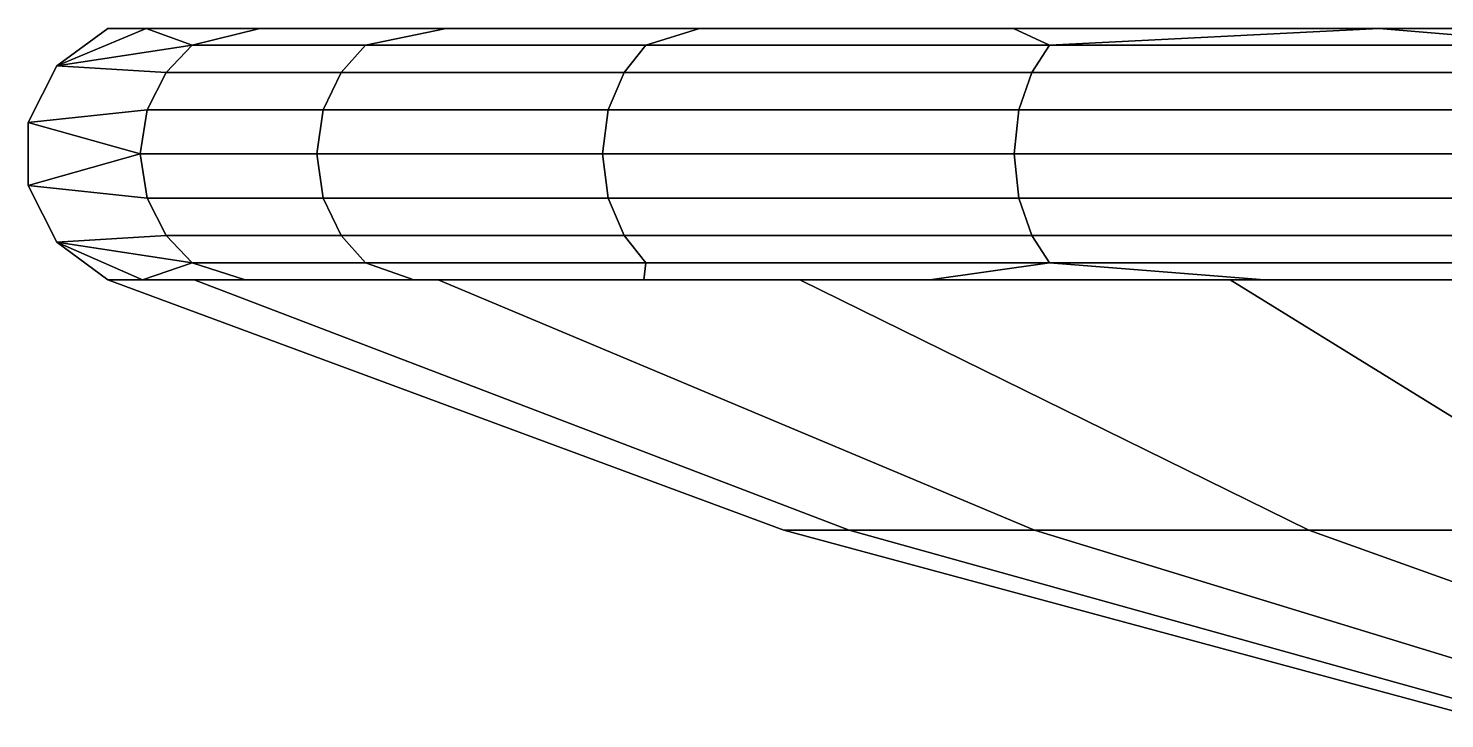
# Model space of a CAD drawing. Extents: x -16 to 16, y -20.9 to 0.1.
# Drawn here: x -15.99 to -8.14, y -19.94 to -16.11 of the extents above; entities that cross this region are included whole.
import ezdxf

# ---------------------------------------------------------------- set-up
doc = ezdxf.new("R2010")
doc.units = 0
doc.header["$MEASUREMENT"] = 0
doc.layers.add('PUXADOR', color=7, linetype='CONTINUOUS')

msp = doc.modelspace()

# ---------------------------------------------------------------- linework, layer by layer
at = {"layer": 'PUXADOR'}
for points in [[(-15.8289, -16.3203), (-15.5464, -16.1125), (-15.3343, -16.1125, -2.5588)], [(-15.3343, -16.1125, -2.5588), (-15.0799, -16.2061, -4.3983), (-15.8289, -16.3203)], [(-15.8289, -16.3203), (-15.3343, -16.1125, 2.5588), (-15.5464, -16.1125)], [(-15.3343, -16.1125, 2.5588), (-15.8289, -16.3203), (-15.0799, -16.2061, 4.3983)], [(-15.5464, -16.1125), (-11.7997, -16.1125), (-15.2817, -16.1125, -2.8566)], [(-15.2817, -16.1125, 2.8566), (-11.7997, -16.1125), (-15.5464, -16.1125)], [(-15.0799, -16.2061, -4.3983), (-15.3343, -16.1125, -2.5588), (-14.704, -16.1125, -5.0479)], [(-14.704, -16.1125, 5.0479), (-15.3343, -16.1125, 2.5588), (-15.0799, -16.2061, 4.3983)], [(-11.7997, -16.1125, -3.9332), (-15.2817, -16.1125, -2.8566), (-11.7997, -16.1125)], [(-15.2817, -16.1125, -2.8566), (-11.7997, -16.1125, -3.9332), (-14.4966, -16.1125, -5.616)], [(-14.4966, -16.1125, 5.616), (-11.7997, -16.1125, 3.9332), (-15.2817, -16.1125, 2.8566)], [(-11.7997, -16.1125, 3.9332), (-11.7997, -16.1125), (-15.2817, -16.1125, 2.8566)], [(-14.704, -16.1125, -5.0479), (-13.6726, -16.1125, -7.3993), (-14.1198, -16.2061, -6.8834), (-15.0799, -16.2061, -4.3983)], [(-13.6726, -16.1125, 7.3993), (-14.704, -16.1125, 5.0479), (-15.0799, -16.2061, 4.3983), (-14.1198, -16.2061, 6.8834)], [(-14.4966, -16.1125, -5.616), (-11.7997, -16.1125, -7.8665), (-13.2178, -16.1125, -8.1841)], [(-11.7997, -16.1125, -3.9332), (-11.7997, -16.1125, -7.8665), (-14.4966, -16.1125, -5.616)], [(-14.4966, -16.1125, 5.616), (-11.7997, -16.1125, 7.8665), (-11.7997, -16.1125, 3.9332)], [(-14.4966, -16.1125, 5.616), (-13.2178, -16.1125, 8.1841), (-11.7997, -16.1125, 7.8665)], [(-13.6726, -16.1125, -7.3993), (-12.2683, -16.1125, -9.5488), (-12.5666, -16.2061, -9.425), (-14.1198, -16.2061, -6.8834)], [(-12.2683, -16.1125, 9.5488), (-13.6726, -16.1125, 7.3993), (-14.1198, -16.2061, 6.8834), (-12.5666, -16.2061, 9.425)], [(-11.4889, -16.1125, -10.4735), (-13.2178, -16.1125, -8.1841), (-11.7997, -16.1125, -7.8665)], [(-13.2178, -16.1125, 8.1841), (-11.4889, -16.1125, 10.4735), (-11.7997, -16.1125, 7.8665)], [(-12.2683, -16.1125, -9.5488), (-10.5293, -16.1125, -11.4378), (-10.3287, -16.2061, -11.835), (-12.5666, -16.2061, -9.425)], [(-10.5293, -16.1125, 11.4378), (-12.2683, -16.1125, 9.5488), (-12.5666, -16.2061, 9.425), (-10.3287, -16.2061, 11.835)], [(-11.7997, -16.1125, -3.9332), (-7.8665, -16.1125, -3.9332), (-7.8665, -16.1125, -7.8665), (-11.7997, -16.1125, -7.8665)], [(-11.7997, -16.1125), (-7.8665, -16.1125), (-7.8665, -16.1125, -3.9332), (-11.7997, -16.1125, -3.9332)], [(-11.7997, -16.1125, 3.9332), (-7.8665, -16.1125, 3.9332), (-7.8665, -16.1125), (-11.7997, -16.1125)], [(-11.7997, -16.1125, 7.8665), (-7.8665, -16.1125, 7.8665), (-7.8665, -16.1125, 3.9332), (-11.7997, -16.1125, 3.9332)], [(-7.8665, -16.1125, -7.8665), (-11.4889, -16.1125, -10.4735), (-11.7997, -16.1125, -7.8665)], [(-11.4889, -16.1125, 10.4735), (-7.8665, -16.1125, 7.8665), (-11.7997, -16.1125, 7.8665)], [(-7.8665, -16.1125, -7.8665), (-7.8665, -16.1125, -11.7997), (-11.4889, -16.1125, -10.4735)], [(-11.4889, -16.1125, -10.4735), (-7.8665, -16.1125, -11.7997), (-9.3688, -16.1125, -12.4063)], [(-11.4889, -16.1125, 10.4735), (-9.3688, -16.1125, 12.4063), (-7.8665, -16.1125, 11.7997)], [(-7.8665, -16.1125, 7.8665), (-11.4889, -16.1125, 10.4735), (-7.8665, -16.1125, 11.7997)], [(-10.3287, -16.2061, -11.835), (-10.5293, -16.1125, -11.4378), (-8.5031, -16.1125, -13.0149)], [(-10.3287, -16.2061, 11.835), (-8.5031, -16.1125, 13.0149), (-10.5293, -16.1125, 11.4378)], [(-8.5031, -16.1125, -13.0149), (-7.3921, -16.2061, -13.8602), (-10.3287, -16.2061, -11.835)], [(-8.5031, -16.1125, 13.0149), (-10.3287, -16.2061, 11.835), (-7.3921, -16.2061, 13.8602)], [(-9.3688, -16.1125, -12.4063), (-7.8665, -16.1125, -11.7997), (-6.9296, -16.1125, -13.9165)], [(-9.3688, -16.1125, 12.4063), (-6.9296, -16.1125, 13.9165), (-7.8665, -16.1125, 11.7997)], [(-7.3921, -16.2061, -13.8602), (-8.5031, -16.1125, -13.0149), (-6.2449, -16.1125, -14.2369)], [(-6.2449, -16.1125, 14.2369), (-8.5031, -16.1125, 13.0149), (-7.3921, -16.2061, 13.8602)], [(-15.8289, -16.3203), (-15.0799, -16.2061, -4.3983), (-15.2239, -16.3573, -4.4403)], [(-15.2239, -16.3573, 4.4403), (-15.0799, -16.2061, 4.3983), (-15.8289, -16.3203)], [(-15.2239, -16.3573, -4.4403), (-15.0799, -16.2061, -4.3983), (-14.1198, -16.2061, -6.8834), (-14.2546, -16.3573, -6.9491)], [(-14.2546, -16.3573, 6.9491), (-14.1198, -16.2061, 6.8834), (-15.0799, -16.2061, 4.3983), (-15.2239, -16.3573, 4.4403)], [(-14.2546, -16.3573, -6.9491), (-14.1198, -16.2061, -6.8834), (-12.5666, -16.2061, -9.425), (-12.6866, -16.3573, -9.5149)], [(-12.6866, -16.3573, 9.5149), (-12.5666, -16.2061, 9.425), (-14.1198, -16.2061, 6.8834), (-14.2546, -16.3573, 6.9491)], [(-12.6866, -16.3573, -9.5149), (-12.5666, -16.2061, -9.425), (-10.3287, -16.2061, -11.835), (-10.4273, -16.3573, -11.948)], [(-10.4273, -16.3573, 11.948), (-10.3287, -16.2061, 11.835), (-12.5666, -16.2061, 9.425), (-12.6866, -16.3573, 9.5149)], [(-10.4273, -16.3573, -11.948), (-10.3287, -16.2061, -11.835), (-7.3921, -16.2061, -13.8602), (-7.4627, -16.3573, -13.9926)], [(-7.4627, -16.3573, 13.9926), (-7.3921, -16.2061, 13.8602), (-10.3287, -16.2061, 11.835), (-10.4273, -16.3573, 11.948)], [(-15.9872, -16.6334), (-15.8289, -16.3203), (-15.2239, -16.3573, -4.4403), (-15.3288, -16.5649, -4.4709)], [(-15.3288, -16.5649, 4.4709), (-15.2239, -16.3573, 4.4403), (-15.8289, -16.3203), (-15.9872, -16.6334)], [(-15.3288, -16.5649, -4.4709), (-15.2239, -16.3573, -4.4403), (-14.2546, -16.3573, -6.9491), (-14.3528, -16.5649, -6.997)], [(-14.3528, -16.5649, 6.997), (-14.2546, -16.3573, 6.9491), (-15.2239, -16.3573, 4.4403), (-15.3288, -16.5649, 4.4709)], [(-14.3528, -16.5649, -6.997), (-14.2546, -16.3573, -6.9491), (-12.6866, -16.3573, -9.5149), (-12.774, -16.5649, -9.5805)], [(-12.774, -16.5649, 9.5805), (-12.6866, -16.3573, 9.5149), (-14.2546, -16.3573, 6.9491), (-14.3528, -16.5649, 6.997)], [(-12.774, -16.5649, -9.5805), (-12.6866, -16.3573, -9.5149), (-10.4273, -16.3573, -11.948), (-10.4991, -16.5649, -12.0303)], [(-10.4991, -16.5649, 12.0303), (-10.4273, -16.3573, 11.948), (-12.6866, -16.3573, 9.5149), (-12.774, -16.5649, 9.5805)], [(-10.4991, -16.5649, -12.0303), (-10.4273, -16.3573, -11.948), (-7.4627, -16.3573, -13.9926), (-7.5141, -16.5649, -14.0889)], [(-7.5141, -16.5649, 14.0889), (-7.4627, -16.3573, 13.9926), (-10.4273, -16.3573, 11.948), (-10.4991, -16.5649, 12.0303)], [(-15.3288, -16.5649, -4.4709), (-15.3675, -16.8087, -4.4822), (-15.9872, -16.6334)], [(-15.3675, -16.8087, 4.4822), (-15.3288, -16.5649, 4.4709), (-15.9872, -16.6334)], [(-15.9872, -16.6334), (-15.3675, -16.8087, -4.4822), (-15.9872, -16.9841)], [(-15.3675, -16.8087, 4.4822), (-15.9872, -16.6334), (-15.9872, -16.9841)], [(-15.3675, -16.8087, -4.4822), (-15.3288, -16.5649, -4.4709), (-14.3528, -16.5649, -6.997), (-14.3891, -16.8087, -7.0147)], [(-14.3891, -16.8087, 7.0147), (-14.3528, -16.5649, 6.997), (-15.3288, -16.5649, 4.4709), (-15.3675, -16.8087, 4.4822)], [(-14.3891, -16.8087, -7.0147), (-14.3528, -16.5649, -6.997), (-12.774, -16.5649, -9.5805), (-12.8063, -16.8087, -9.6047)], [(-12.8063, -16.8087, 9.6047), (-12.774, -16.5649, 9.5805), (-14.3528, -16.5649, 6.997), (-14.3891, -16.8087, 7.0147)], [(-12.8063, -16.8087, -9.6047), (-12.774, -16.5649, -9.5805), (-10.4991, -16.5649, -12.0303), (-10.5257, -16.8087, -12.0607)], [(-10.5257, -16.8087, 12.0607), (-10.4991, -16.5649, 12.0303), (-12.774, -16.5649, 9.5805), (-12.8063, -16.8087, 9.6047)], [(-10.5257, -16.8087, -12.0607), (-10.4991, -16.5649, -12.0303), (-7.5141, -16.5649, -14.0889), (-7.5331, -16.8087, -14.1246)], [(-7.5331, -16.8087, 14.1246), (-7.5141, -16.5649, 14.0889), (-10.4991, -16.5649, 12.0303), (-10.5257, -16.8087, 12.0607)], [(-15.9872, -16.9841), (-15.3675, -16.8087, -4.4822), (-15.3288, -17.0526, -4.4709)], [(-15.9872, -16.9841), (-15.3288, -17.0526, 4.4709), (-15.3675, -16.8087, 4.4822)], [(-15.3288, -17.0526, -4.4709), (-15.3675, -16.8087, -4.4822), (-14.3891, -16.8087, -7.0147), (-14.3528, -17.0526, -6.997)], [(-14.3528, -17.0526, 6.997), (-14.3891, -16.8087, 7.0147), (-15.3675, -16.8087, 4.4822), (-15.3288, -17.0526, 4.4709)], [(-14.3528, -17.0526, -6.997), (-14.3891, -16.8087, -7.0147), (-12.8063, -16.8087, -9.6047), (-12.774, -17.0526, -9.5805)], [(-12.774, -17.0526, 9.5805), (-12.8063, -16.8087, 9.6047), (-14.3891, -16.8087, 7.0147), (-14.3528, -17.0526, 6.997)], [(-12.774, -17.0526, -9.5805), (-12.8063, -16.8087, -9.6047), (-10.5257, -16.8087, -12.0607), (-10.4991, -17.0526, -12.0303)], [(-10.4991, -17.0526, 12.0303), (-10.5257, -16.8087, 12.0607), (-12.8063, -16.8087, 9.6047), (-12.774, -17.0526, 9.5805)], [(-10.4991, -17.0526, -12.0303), (-10.5257, -16.8087, -12.0607), (-7.5331, -16.8087, -14.1246), (-7.5141, -17.0526, -14.0889)], [(-7.5141, -17.0526, 14.0889), (-7.5331, -16.8087, 14.1246), (-10.5257, -16.8087, 12.0607), (-10.4991, -17.0526, 12.0303)], [(-15.8289, -17.2972), (-15.9872, -16.9841), (-15.3288, -17.0526, -4.4709), (-15.2239, -17.2602, -4.4403)], [(-15.9872, -16.9841), (-15.8289, -17.2972), (-15.2239, -17.2602, 4.4403), (-15.3288, -17.0526, 4.4709)], [(-15.2239, -17.2602, -4.4403), (-15.3288, -17.0526, -4.4709), (-14.3528, -17.0526, -6.997), (-14.2546, -17.2602, -6.9491)], [(-14.2546, -17.2602, 6.9491), (-14.3528, -17.0526, 6.997), (-15.3288, -17.0526, 4.4709), (-15.2239, -17.2602, 4.4403)], [(-14.2546, -17.2602, -6.9491), (-14.3528, -17.0526, -6.997), (-12.774, -17.0526, -9.5805), (-12.6866, -17.2602, -9.5149)], [(-12.6866, -17.2602, 9.5149), (-12.774, -17.0526, 9.5805), (-14.3528, -17.0526, 6.997), (-14.2546, -17.2602, 6.9491)], [(-12.6866, -17.2602, -9.5149), (-12.774, -17.0526, -9.5805), (-10.4991, -17.0526, -12.0303), (-10.4273, -17.2602, -11.948)], [(-10.4273, -17.2602, 11.948), (-10.4991, -17.0526, 12.0303), (-12.774, -17.0526, 9.5805), (-12.6866, -17.2602, 9.5149)], [(-10.4273, -17.2602, -11.948), (-10.4991, -17.0526, -12.0303), (-7.5141, -17.0526, -14.0889), (-7.4627, -17.2602, -13.9926)], [(-7.4627, -17.2602, 13.9926), (-7.5141, -17.0526, 14.0889), (-10.4991, -17.0526, 12.0303), (-10.4273, -17.2602, 11.948)], [(-15.0799, -17.4114, -4.3983), (-15.8289, -17.2972), (-15.2239, -17.2602, -4.4403)], [(-15.0799, -17.4114, 4.3983), (-15.2239, -17.2602, 4.4403), (-15.8289, -17.2972)], [(-15.0799, -17.4114, -4.3983), (-15.2239, -17.2602, -4.4403), (-14.2546, -17.2602, -6.9491), (-14.1198, -17.4114, -6.8834)], [(-14.1198, -17.4114, 6.8834), (-14.2546, -17.2602, 6.9491), (-15.2239, -17.2602, 4.4403), (-15.0799, -17.4114, 4.3983)], [(-14.1198, -17.4114, -6.8834), (-14.2546, -17.2602, -6.9491), (-12.6866, -17.2602, -9.5149), (-12.5666, -17.4114, -9.425)], [(-12.5666, -17.4114, 9.425), (-12.6866, -17.2602, 9.5149), (-14.2546, -17.2602, 6.9491), (-14.1198, -17.4114, 6.8834)], [(-12.5666, -17.4114, -9.425), (-12.6866, -17.2602, -9.5149), (-10.4273, -17.2602, -11.948), (-10.3287, -17.4114, -11.835)], [(-10.3287, -17.4114, 11.835), (-10.4273, -17.2602, 11.948), (-12.6866, -17.2602, 9.5149), (-12.5666, -17.4114, 9.425)], [(-10.3287, -17.4114, -11.835), (-10.4273, -17.2602, -11.948), (-7.4627, -17.2602, -13.9926), (-7.3921, -17.4114, -13.8602)], [(-7.3921, -17.4114, 13.8602), (-7.4627, -17.2602, 13.9926), (-10.4273, -17.2602, 11.948), (-10.3287, -17.4114, 11.835)], [(-15.355, -17.505, -2.432), (-15.5464, -17.505), (-15.8289, -17.2972)], [(-15.0799, -17.4114, -4.3983), (-15.355, -17.505, -2.432), (-15.8289, -17.2972)], [(-15.355, -17.505, 2.432), (-15.0799, -17.4114, 4.3983), (-15.8289, -17.2972)], [(-15.5464, -17.505), (-15.355, -17.505, 2.432), (-15.8289, -17.2972)], [(-15.0799, -17.4114, -4.3983), (-14.7855, -17.505, -4.8041), (-15.355, -17.505, -2.432)], [(-15.355, -17.505, 2.432), (-14.7855, -17.505, 4.8041), (-15.0799, -17.4114, 4.3983)], [(-13.8519, -17.505, -7.0579), (-14.7855, -17.505, -4.8041), (-15.0799, -17.4114, -4.3983), (-14.1198, -17.4114, -6.8834)], [(-14.1198, -17.4114, 6.8834), (-15.0799, -17.4114, 4.3983), (-14.7855, -17.505, 4.8041), (-13.8519, -17.505, 7.0579)], [(-14.1198, -17.4114, -6.8834), (-12.5666, -17.4114, -9.425), (-12.5773, -17.505, -9.1379), (-13.8519, -17.505, -7.0579)], [(-12.5666, -17.4114, 9.425), (-14.1198, -17.4114, 6.8834), (-13.8519, -17.505, 7.0579), (-12.5773, -17.505, 9.1379)], [(-12.5666, -17.4114, -9.425), (-10.3287, -17.4114, -11.835), (-10.9929, -17.505, -10.9929), (-12.5773, -17.505, -9.1379)], [(-10.3287, -17.4114, 11.835), (-12.5666, -17.4114, 9.425), (-12.5773, -17.505, 9.1379), (-10.9929, -17.505, 10.9929)], [(-9.1379, -17.505, -12.5773), (-10.9929, -17.505, -10.9929), (-10.3287, -17.4114, -11.835)], [(-9.1379, -17.505, 12.5773), (-10.3287, -17.4114, 11.835), (-10.9929, -17.505, 10.9929)], [(-10.3287, -17.4114, -11.835), (-7.3921, -17.4114, -13.8602), (-7.0579, -17.505, -13.8519), (-9.1379, -17.505, -12.5773)], [(-7.3921, -17.4114, 13.8602), (-10.3287, -17.4114, 11.835), (-9.1379, -17.505, 12.5773), (-7.0579, -17.505, 13.8519)], [(-11.4386, -18.892, 2.905), (-15.068, -17.505, 3.8268), (-15.5464, -17.505), (-11.8017, -18.892)], [(-11.8017, -18.892), (-15.5464, -17.505), (-15.068, -17.505, -3.8268), (-11.4386, -18.892, -2.905)], [(-10.4133, -18.892, 5.5538), (-13.7174, -17.505, 7.3159), (-15.068, -17.505, 3.8268), (-11.4386, -18.892, 2.905)], [(-11.4386, -18.892, -2.905), (-15.068, -17.505, -3.8268), (-13.7174, -17.505, -7.3159), (-10.4133, -18.892, -5.5538)], [(-8.8917, -18.892, 7.76), (-11.713, -17.505, 10.2223), (-13.7174, -17.505, 7.3159), (-10.4133, -18.892, 5.5538)], [(-10.4133, -18.892, -5.5538), (-13.7174, -17.505, -7.3159), (-11.713, -17.505, -10.2223), (-8.8917, -18.892, -7.76)], [(-7.081, -18.892, 9.4414), (-9.3278, -17.505, 12.4371), (-11.713, -17.505, 10.2223), (-8.8917, -18.892, 7.76)], [(-8.8917, -18.892, -7.76), (-11.713, -17.505, -10.2223), (-9.3278, -17.505, -12.4371), (-7.081, -18.892, -9.4414)], [(-5.1715, -18.892, 10.6083), (-6.8125, -17.505, 13.9743), (-9.3278, -17.505, 12.4371), (-7.081, -18.892, 9.4414)], [(-7.081, -18.892, -9.4414), (-9.3278, -17.505, -12.4371), (-6.8125, -17.505, -13.9743), (-5.1715, -18.892, -10.6083)], [(-7.6864, -19.9371, 1.9521), (-11.4386, -18.892, 2.905), (-11.8017, -18.892), (-7.9304, -19.9371)], [(-7.9304, -19.9371), (-11.8017, -18.892), (-11.4386, -18.892, -2.905), (-7.6864, -19.9371, -1.9521)], [(-6.9974, -19.9371, 3.732), (-10.4133, -18.892, 5.5538), (-11.4386, -18.892, 2.905), (-7.6864, -19.9371, 1.9521)], [(-7.6864, -19.9371, -1.9521), (-11.4386, -18.892, -2.905), (-10.4133, -18.892, -5.5538), (-6.9974, -19.9371, -3.732)], [(-5.975, -19.9371, 5.2145), (-8.8917, -18.892, 7.76), (-10.4133, -18.892, 5.5538), (-6.9974, -19.9371, 3.732)], [(-6.9974, -19.9371, -3.732), (-10.4133, -18.892, -5.5538), (-8.8917, -18.892, -7.76), (-5.975, -19.9371, -5.2145)], [(-4.7583, -19.9371, 6.3444), (-7.081, -18.892, 9.4414), (-8.8917, -18.892, 7.76), (-5.975, -19.9371, 5.2145)], [(-5.975, -19.9371, -5.2145), (-8.8917, -18.892, -7.76), (-7.081, -18.892, -9.4414), (-4.7583, -19.9371, -6.3444)]]:
    msp.add_3dface(points, dxfattribs=at)

doc.saveas('drawing.dxf')
